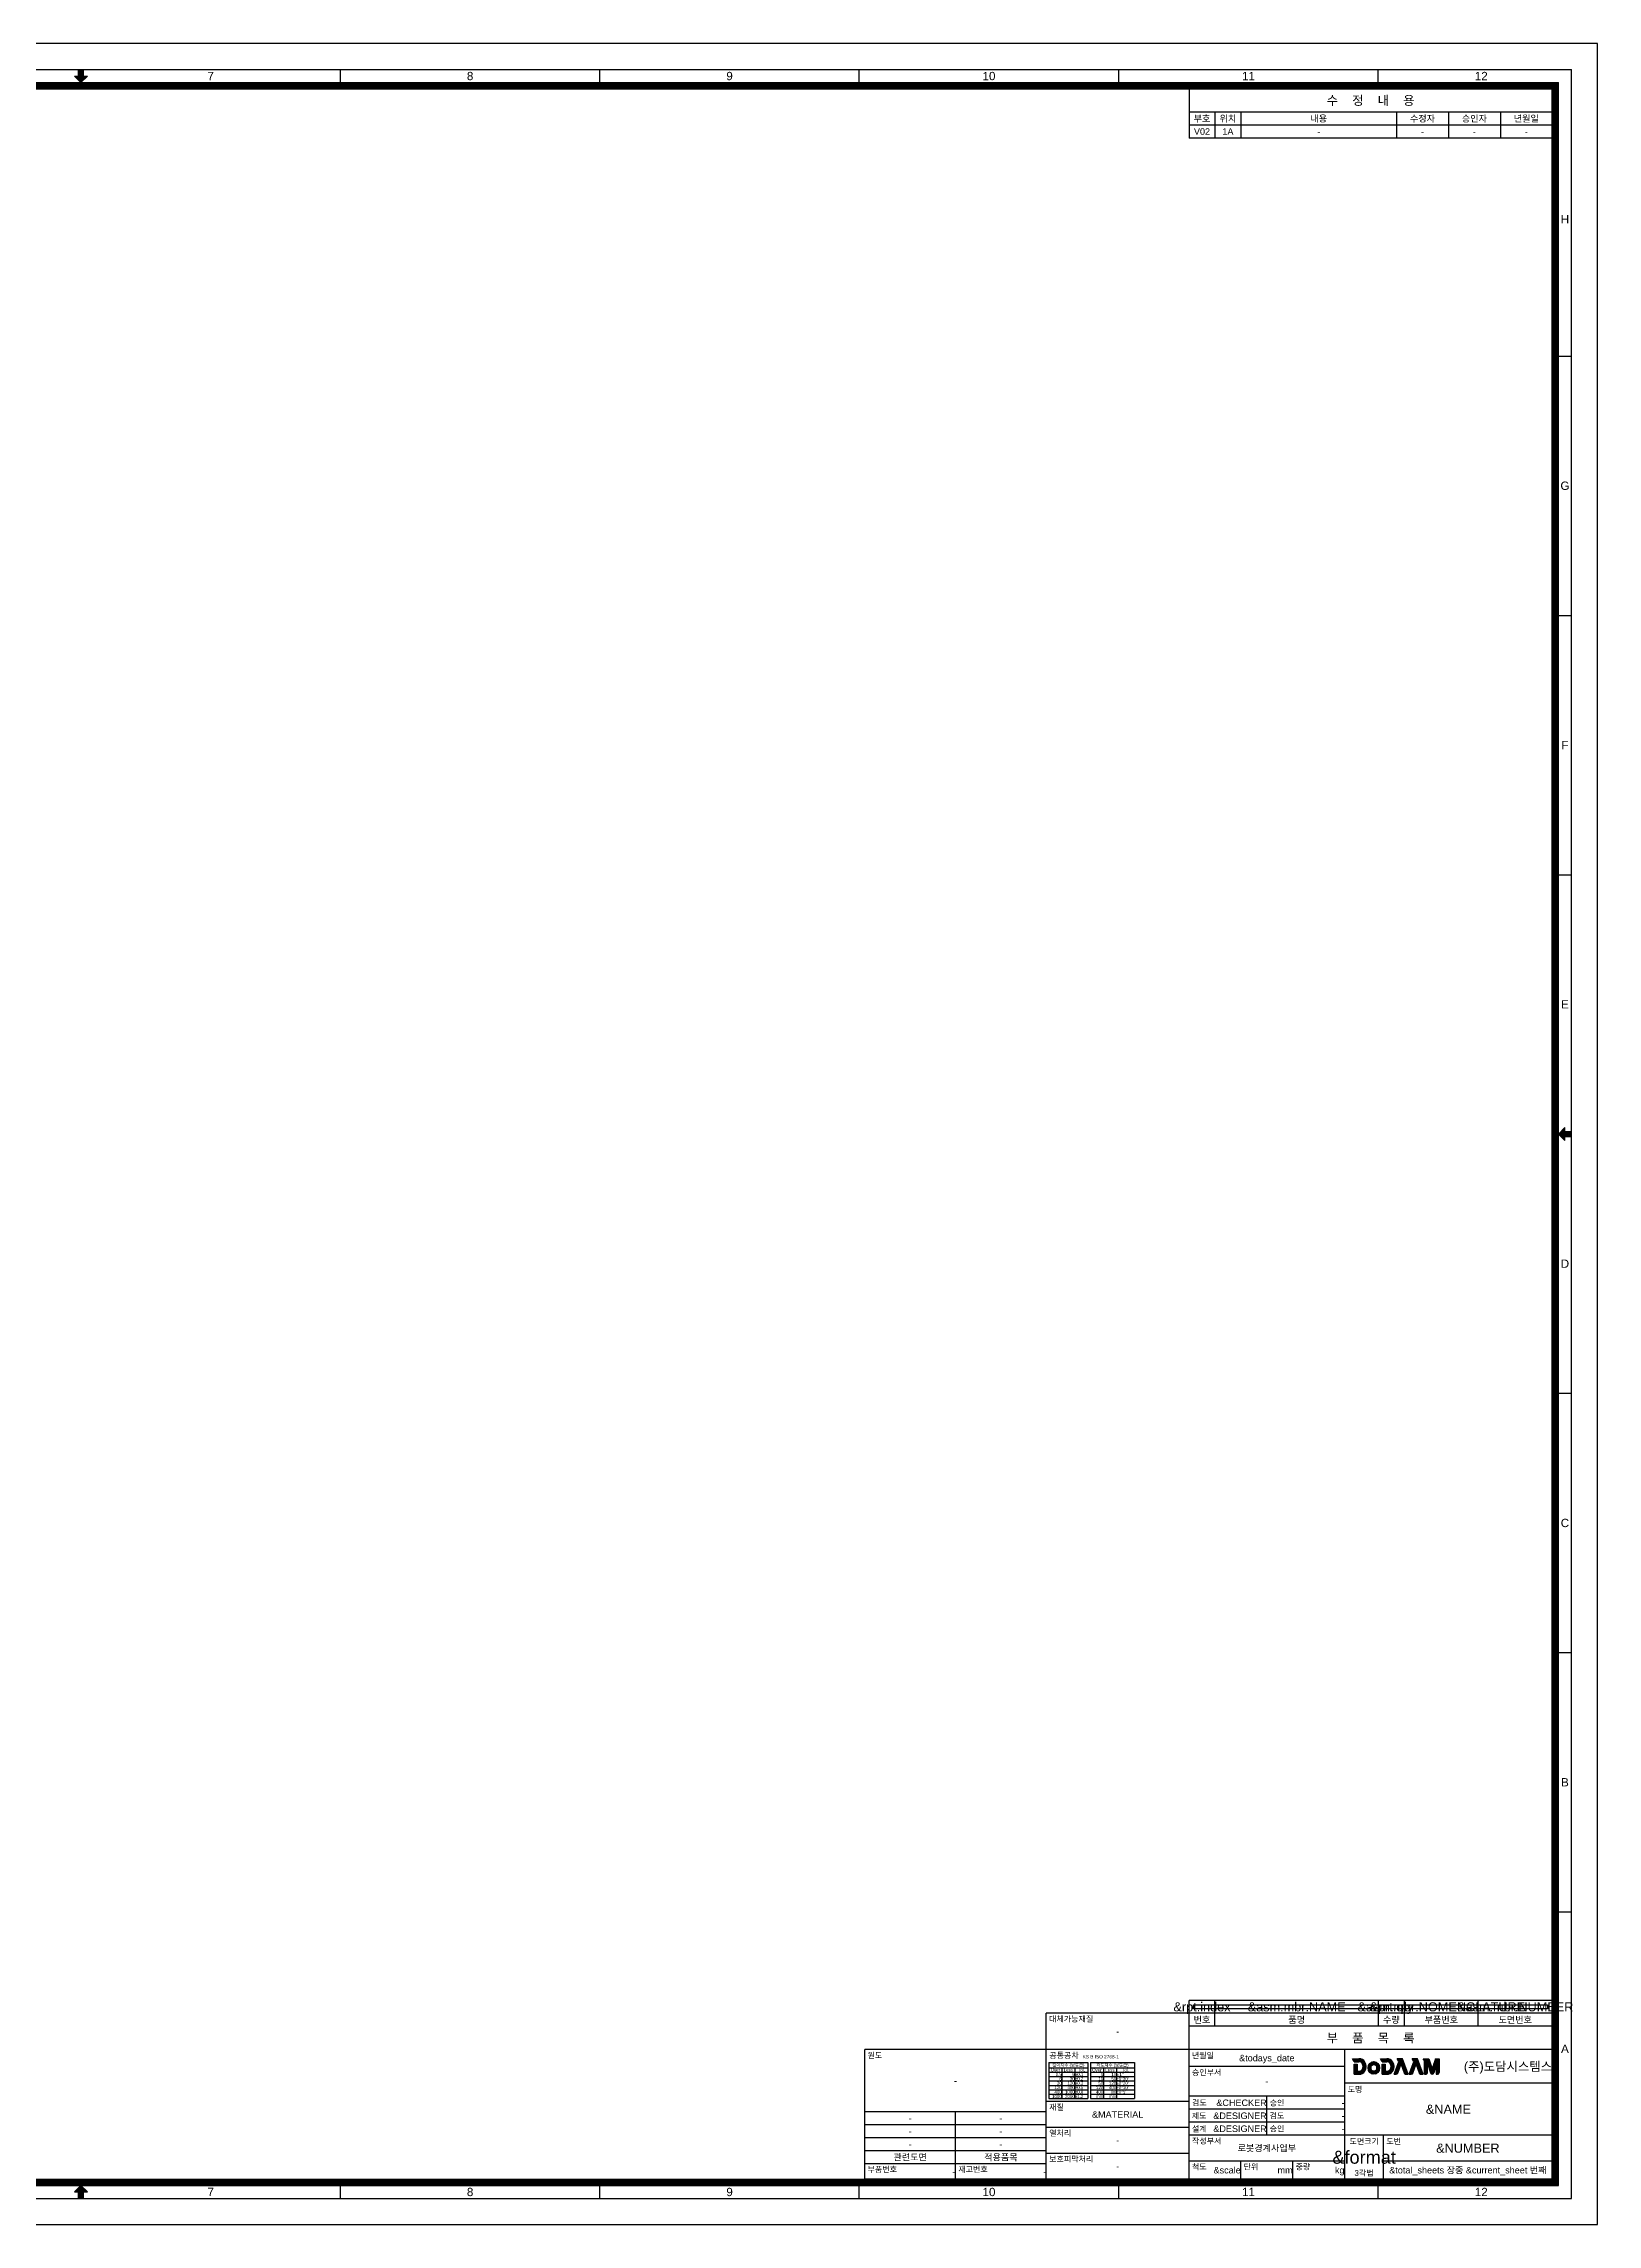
# Model space of a CAD drawing. Header units: millimetres. Extents: x 0 to 1189, y 0 to 841.
# Drawn here: x 590 to 1189, y 0 to 841 of the extents above; entities that cross this region are included whole.
import ezdxf

# ---------------------------------------------------------------- set-up
doc = ezdxf.new("R2010")
doc.units = ezdxf.units.MM
doc.header["$LTSCALE"] = 65.395
doc.layers.get('0').update_dxf_attribs({"linetype": 'CONTINUOUS'})
doc.layers.add('FRAME', color=7, linetype='CONTINUOUS')
doc.styles.add('TEXTSTYLE_1', font='gdt', dxfattribs={"width": 0.8})
doc.styles.add('TEXTSTYLE_2', font='arialuni.ttf')

msp = doc.modelspace()

# ---------------------------------------------------------------- linework, layer by layer
at = {"color": 7}
for p, q in [((1171.6, 823.6), (1031.6, 823.6)), ((1031.6, 823.6), (1031.6, 804.6)), ((1171.6, 823.6), (1171.6, 804.6)), ((1171.6, 814.6), (1031.6, 814.6)), ((1171.6, 809.6), (1031.6, 809.6)), ((1041.6, 814.6), (1041.6, 804.6)), ((1051.6, 814.6), (1051.6, 804.6)), ((1111.6, 814.6), (1111.6, 804.6)), ((1131.6, 814.6), (1131.6, 804.6)), ((1151.6, 814.6), (1151.6, 804.6)), ((1171.6, 804.6), (1031.6, 804.6)), ((1171.6, 86.4), (1031.6, 86.4)), ((1031.6, 67.4), (1031.6, 86.4)), ((1033.38, 83.18), (1033.38, 84.62)), ((1033.38, 84.62), (1169.82, 84.62)), ((1041.6, 76.4), (1041.6, 86.4)), ((1104.6, 76.4), (1104.6, 86.4)), ((1114.6, 76.4), (1114.6, 86.4)), ((1143.1, 76.4), (1143.1, 86.4)), ((1169.82, 84.62), (1169.82, 83.18)), ((1171.6, 67.4), (1171.6, 86.4)), ((1031.6, 81.4), (976.6, 81.4)), ((976.6, 17.4), (976.6, 81.4)), ((1031.6, 17.4), (1031.6, 81.4)), ((1171.6, 81.4), (1031.6, 81.4)), ((1171.6, 76.4), (1031.6, 76.4)), ((1169.82, 83.18), (1033.38, 83.18)), ((976.6, 67.4), (906.6, 67.4)), ((906.6, 17.4), (906.6, 67.4)), ((1031.6, 67.4), (976.6, 67.4)), ((976.6, 17.4), (976.6, 67.4)), ((1091.6, 67.4), (1031.6, 67.4)), ((1031.6, 17.4), (1031.6, 67.4)), ((1171.6, 67.4), (1031.6, 67.4)), ((1171.6, 67.4), (1091.6, 67.4)), ((1091.6, 17.4), (1091.6, 67.4)), ((1091.6, 17.4), (1091.6, 67.4)), ((1171.6, 17.4), (1171.6, 67.4)), ((977.6, 62.4), (992.6, 62.4)), ((977.6, 62.4), (977.6, 48.5)), ((977.6, 60.4), (992.6, 60.4)), ((982.6, 60.4), (982.6, 48.5)), ((987.6, 60.4), (987.6, 48.5)), ((992.6, 62.4), (992.6, 48.5)), ((993.6, 62.4), (1010.6, 62.4)), ((993.6, 62.4), (993.6, 48.5)), ((993.6, 60.4), (1010.6, 60.4)), ((998.6, 60.4), (998.6, 48.5)), ((1003.6, 60.4), (1003.6, 48.5)), ((1010.6, 62.4), (1010.6, 48.5)), ((1091.6, 60.9), (1031.6, 60.9)), ((977.6, 58.7), (992.6, 58.7)), ((977.6, 57), (992.6, 57)), ((977.6, 55.3), (992.6, 55.3)), ((977.6, 53.6), (992.6, 53.6)), ((977.6, 51.9), (992.6, 51.9)), ((993.6, 58.7), (1010.6, 58.7)), ((993.6, 57), (1010.6, 57)), ((993.6, 55.3), (1010.6, 55.3)), ((993.6, 53.6), (1010.6, 53.6)), ((993.6, 51.9), (1010.6, 51.9)), ((1171.6, 54.4), (1091.6, 54.4)), ((976.6, 43.4), (906.6, 43.4)), ((941.6, 17.4), (941.6, 43.4)), ((1031.6, 47.4), (976.6, 47.4)), ((977.6, 50.2), (992.6, 50.2)), ((977.6, 48.5), (992.6, 48.5)), ((993.6, 50.2), (1010.6, 50.2)), ((993.6, 48.5), (1010.6, 48.5)), ((1091.6, 49.4), (1031.6, 49.4)), ((1091.6, 44.4), (1031.6, 44.4)), ((1061.6, 34.4), (1061.6, 49.4)), ((976.6, 38.4), (906.6, 38.4)), ((1031.6, 37.4), (976.6, 37.4)), ((1091.6, 39.4), (1031.6, 39.4)), ((1091.6, 34.4), (1031.6, 34.4)), ((1171.6, 34.4), (1091.6, 34.4)), ((1106.6, 17.4), (1106.6, 34.4)), ((976.6, 33.4), (906.6, 33.4)), ((976.6, 28.4), (906.6, 28.4)), ((1031.6, 27.4), (976.6, 27.4)), ((976.6, 23.4), (906.6, 23.4)), ((976.6, 17.4), (906.6, 17.4)), ((1031.6, 17.4), (976.6, 17.4)), ((1091.6, 24.4), (1031.6, 24.4)), ((1091.6, 17.4), (1031.6, 17.4)), ((1051.6, 17.4), (1051.6, 24.4)), ((1071.6, 17.4), (1071.6, 24.4)), ((1171.6, 17.4), (1091.6, 17.4)), ((1171.6, 24.4), (1106.6, 24.4))]:
    msp.add_line(p, q, dxfattribs=at)
at = {"layer": 'FRAME', "color": 7}
for p, q in [((1189, 841), (0, 841)), ((1189, 0), (1189, 841)), ((10, 831), (1179, 831)), ((35, 826), (1174, 826)), ((35.3, 825.7), (1173.7, 825.7)), ((35.6, 825.4), (1173.4, 825.4)), ((35.9, 825.1), (1173.1, 825.1)), ((36.2, 824.8), (1172.8, 824.8)), ((36.5, 824.5), (1172.5, 824.5)), ((36.8, 824.2), (1172.2, 824.2)), ((602, 828.5), (604.5, 826)), ((602, 828.5), (603.5, 828.5)), ((602.1, 828.4), (602.1, 828.5)), ((602.3, 828.2), (602.3, 828.5)), ((602.5, 828), (602.5, 828.5)), ((602.7, 827.8), (602.7, 828.5)), ((602.9, 827.6), (602.9, 828.5)), ((603.1, 827.4), (603.1, 828.5)), ((603.3, 827.2), (603.3, 828.5)), ((603.5, 827), (603.5, 831)), ((603.7, 826.8), (603.7, 831)), ((603.9, 826.6), (603.9, 831)), ((604.1, 826.4), (604.1, 831)), ((604.3, 826.2), (604.3, 831)), ((604.5, 826), (604.5, 831)), ((604.5, 826), (607, 828.5)), ((604.7, 826.2), (604.7, 831)), ((604.9, 826.4), (604.9, 831)), ((605.1, 826.6), (605.1, 831)), ((605.3, 826.8), (605.3, 831)), ((605.5, 827), (605.5, 831)), ((605.5, 828.5), (607, 828.5)), ((605.7, 827.2), (605.7, 828.5)), ((605.9, 827.4), (605.9, 828.5)), ((606.1, 827.6), (606.1, 828.5)), ((606.3, 827.8), (606.3, 828.5)), ((606.5, 828), (606.5, 828.5)), ((606.7, 828.2), (606.7, 828.5)), ((606.9, 828.4), (606.9, 828.5)), ((704.5, 826), (704.5, 831)), ((804.5, 826), (804.5, 831)), ((904.5, 826), (904.5, 831)), ((1004.5, 826), (1004.5, 831)), ((1104.5, 826), (1104.5, 831)), ((1172.2, 16.8), (1172.2, 824.2)), ((1172.5, 16.5), (1172.5, 824.5)), ((1172.8, 16.2), (1172.8, 824.8)), ((1173.1, 15.9), (1173.1, 825.1)), ((1173.4, 15.6), (1173.4, 825.4)), ((1173.7, 15.3), (1173.7, 825.7)), ((1174, 15), (1174, 826)), ((1179, 10), (1179, 831)), ((37.1, 823.9), (1171.9, 823.9)), ((37.4, 823.6), (1171.6, 823.6)), ((1171.6, 17.4), (1171.6, 823.6)), ((1171.9, 17.1), (1171.9, 823.9)), ((1174, 720.5), (1179, 720.5)), ((1174, 620.5), (1179, 620.5)), ((1174, 520.5), (1179, 520.5)), ((1174, 420.5), (1176.5, 423)), ((1174, 420.5), (1179, 420.5)), ((1174, 420.5), (1176.5, 418)), ((1174.2, 420.7), (1179, 420.7)), ((1174.4, 420.9), (1179, 420.9)), ((1174.6, 421.1), (1179, 421.1)), ((1174.8, 421.3), (1179, 421.3)), ((1175, 421.5), (1179, 421.5)), ((1175.2, 421.7), (1176.5, 421.7)), ((1175.4, 421.9), (1176.5, 421.9)), ((1175.6, 422.1), (1176.5, 422.1)), ((1175.8, 422.3), (1176.5, 422.3)), ((1176, 422.5), (1176.5, 422.5)), ((1176.2, 422.7), (1176.5, 422.7)), ((1176.4, 422.9), (1176.5, 422.9)), ((1176.5, 421.5), (1176.5, 423)), ((1174.2, 420.3), (1179, 420.3)), ((1174.4, 420.1), (1179, 420.1)), ((1174.6, 419.9), (1179, 419.9)), ((1174.8, 419.7), (1179, 419.7)), ((1175, 419.5), (1179, 419.5)), ((1175.2, 419.3), (1176.5, 419.3)), ((1175.4, 419.1), (1176.5, 419.1)), ((1175.6, 418.9), (1176.5, 418.9)), ((1175.8, 418.7), (1176.5, 418.7)), ((1176, 418.5), (1176.5, 418.5)), ((1176.2, 418.3), (1176.5, 418.3)), ((1176.4, 418.1), (1176.5, 418.1)), ((1176.5, 418), (1176.5, 419.5)), ((1174, 320.5), (1179, 320.5)), ((1174, 220.5), (1179, 220.5)), ((1174, 120.5), (1179, 120.5)), ((1094.59, 63.89), (1097.11, 63.89)), ((1095.27, 62.74), (1094.59, 63.89)), ((1094.66, 63.77), (1094.78, 63.89)), ((1094.83, 63.49), (1095.23, 63.89)), ((1095, 63.21), (1095.67, 63.89)), ((1095.16, 62.93), (1096.12, 63.89)), ((1095.27, 62.74), (1097.11, 62.74)), ((1095.27, 61.8), (1096.42, 61.8)), ((1095.27, 57.89), (1095.27, 61.8)), ((1095.27, 61.69), (1095.38, 61.8)), ((1095.27, 61.24), (1095.83, 61.8)), ((1095.27, 60.79), (1096.28, 61.8)), ((1095.27, 60.34), (1096.42, 61.49)), ((1095.27, 59.89), (1096.42, 61.04)), ((1095.27, 59.45), (1096.42, 60.59)), ((1095.27, 59), (1096.42, 60.15)), ((1095.27, 58.55), (1096.42, 59.7)), ((1095.27, 58.1), (1096.42, 59.25)), ((1095.42, 62.74), (1096.57, 63.89)), ((1095.51, 57.89), (1096.66, 59.04)), ((1095.87, 62.74), (1097.02, 63.89)), ((1095.96, 57.89), (1097.11, 59.04)), ((1096.32, 62.74), (1097.45, 63.87)), ((1096.41, 57.89), (1097.67, 59.15)), ((1096.42, 61.8), (1096.42, 59.04)), ((1096.42, 59.04), (1097.1, 59.04)), ((1096.77, 62.74), (1097.82, 63.79)), ((1096.86, 57.89), (1099.87, 60.9)), ((1097.21, 62.73), (1098.15, 63.67)), ((1097.32, 57.9), (1099.84, 60.42)), ((1097.59, 62.66), (1098.45, 63.52)), ((1097.87, 58), (1099.7, 59.83)), ((1097.9, 62.52), (1098.72, 63.34)), ((1098.15, 62.32), (1098.97, 63.14)), ((1098.36, 62.08), (1099.18, 62.9)), ((1098.52, 61.8), (1099.37, 62.64)), ((1098.53, 60.01), (1099.84, 61.32)), ((1098.64, 61.47), (1099.53, 62.35)), ((1098.71, 61.09), (1099.67, 62.04)), ((1098.71, 60.64), (1099.77, 61.7)), ((1100.59, 60.28), (1103.11, 62.79)), ((1100.62, 60.75), (1102.67, 62.8)), ((1100.64, 59.87), (1103.47, 62.71)), ((1100.73, 59.51), (1101.75, 60.54)), ((1100.8, 61.38), (1102.08, 62.66)), ((1100.86, 59.19), (1101.76, 60.1)), ((1101.02, 58.91), (1101.86, 59.75)), ((1101.21, 58.65), (1102.03, 59.47)), ((1101.44, 58.43), (1102.25, 59.24)), ((1101.69, 58.23), (1102.55, 59.09)), ((1101.98, 58.07), (1102.95, 59.05)), ((1102.31, 57.96), (1105.06, 60.7)), ((1102.7, 57.89), (1105.08, 60.27)), ((1102.87, 61.66), (1103.79, 62.57)), ((1103.17, 57.92), (1105.02, 59.76)), ((1103.23, 61.57), (1104.07, 62.4)), ((1103.5, 61.39), (1104.31, 62.2)), ((1103.71, 61.14), (1104.53, 61.97)), ((1103.85, 60.84), (1104.71, 61.7)), ((1103.87, 58.16), (1104.73, 59.03)), ((1103.89, 59.98), (1104.98, 61.07)), ((1103.93, 60.47), (1104.87, 61.4)), ((1105.35, 63.89), (1107.86, 63.89)), ((1106.03, 62.74), (1105.35, 63.89)), ((1105.43, 63.76), (1105.55, 63.89)), ((1105.59, 63.48), (1106, 63.89)), ((1105.76, 63.2), (1106.45, 63.89)), ((1105.93, 62.91), (1106.9, 63.89)), ((1106.03, 62.74), (1107.86, 62.74)), ((1106.03, 61.8), (1107.18, 61.8)), ((1106.03, 57.89), (1106.03, 61.8)), ((1106.03, 61.67), (1106.16, 61.8)), ((1106.03, 61.22), (1106.61, 61.8)), ((1106.03, 60.77), (1107.06, 61.8)), ((1106.03, 60.32), (1107.18, 61.47)), ((1106.03, 59.87), (1107.18, 61.02)), ((1106.03, 59.43), (1107.18, 60.58)), ((1106.03, 58.98), (1107.18, 60.13)), ((1106.03, 58.53), (1107.18, 59.68)), ((1106.03, 58.08), (1107.18, 59.23)), ((1106.2, 62.74), (1107.35, 63.89)), ((1106.29, 57.89), (1107.44, 59.04)), ((1106.65, 62.74), (1107.8, 63.89)), ((1106.74, 57.89), (1107.89, 59.04)), ((1107.1, 62.74), (1108.22, 63.86)), ((1107.18, 61.8), (1107.18, 59.04)), ((1107.18, 59.04), (1107.86, 59.04)), ((1107.19, 57.89), (1108.46, 59.16)), ((1107.55, 62.74), (1108.59, 63.79)), ((1107.63, 57.89), (1110.63, 60.88)), ((1107.99, 62.73), (1108.93, 63.67)), ((1108.09, 57.9), (1110.59, 60.4)), ((1108.36, 62.66), (1109.22, 63.52)), ((1108.65, 58.01), (1110.44, 59.8)), ((1108.67, 62.51), (1109.49, 63.34)), ((1108.92, 62.31), (1109.73, 63.13)), ((1109.12, 62.07), (1109.95, 62.89)), ((1109.27, 59.98), (1110.6, 61.31)), ((1109.29, 61.78), (1110.13, 62.63)), ((1109.4, 61.45), (1110.29, 62.34)), ((1109.46, 60.61), (1110.53, 61.68)), ((1109.47, 61.07), (1110.43, 62.03)), ((1110.7, 57.89), (1112.46, 62.74)), ((1110.78, 57.89), (1112.58, 59.69)), ((1110.92, 58.48), (1112.83, 60.39)), ((1111.17, 59.18), (1113.09, 61.1)), ((1111.23, 57.89), (1112.32, 58.99)), ((1111.43, 59.88), (1113.34, 61.8)), ((1111.68, 60.59), (1114.17, 63.08)), ((1113.87, 63.89), (1111.78, 63.89)), ((1112.46, 62.74), (1111.78, 63.89)), ((1111.8, 63.85), (1111.84, 63.89)), ((1111.94, 61.29), (1114.05, 63.4)), ((1111.97, 63.57), (1112.29, 63.89)), ((1112.09, 58.33), (1113.38, 61.89)), ((1112.14, 63.29), (1112.74, 63.89)), ((1112.19, 62), (1113.93, 63.73)), ((1112.3, 63.01), (1113.19, 63.89)), ((1112.45, 62.7), (1113.63, 63.89)), ((1114.82, 57.89), (1113.38, 61.89)), ((1113.39, 61.85), (1114.29, 62.75)), ((1113.51, 61.52), (1114.41, 62.42)), ((1113.63, 61.19), (1114.53, 62.09)), ((1113.75, 60.86), (1114.65, 61.76)), ((1116.05, 57.89), (1113.87, 63.89)), ((1113.87, 60.53), (1114.77, 61.43)), ((1113.99, 60.2), (1114.89, 61.1)), ((1114.11, 59.87), (1115, 60.77)), ((1114.23, 59.54), (1115.12, 60.44)), ((1114.35, 59.21), (1115.24, 60.11)), ((1114.47, 58.88), (1115.36, 59.78)), ((1114.58, 58.55), (1115.48, 59.45)), ((1114.7, 58.22), (1115.6, 59.12)), ((1116.51, 57.89), (1118.26, 62.74)), ((1116.62, 57.89), (1118.36, 59.64)), ((1116.7, 58.42), (1118.62, 60.34)), ((1116.96, 59.13), (1118.87, 61.04)), ((1117.06, 57.89), (1118.11, 58.93)), ((1117.21, 59.83), (1119.13, 61.75)), ((1117.47, 60.54), (1119.98, 63.05)), ((1119.68, 63.89), (1117.59, 63.89)), ((1118.26, 62.74), (1117.59, 63.89)), ((1117.62, 63.83), (1117.68, 63.89)), ((1117.72, 61.24), (1119.86, 63.38)), ((1117.79, 63.55), (1118.13, 63.89)), ((1117.89, 58.33), (1119.18, 61.89)), ((1117.95, 63.27), (1118.57, 63.89)), ((1117.98, 61.94), (1119.74, 63.71)), ((1118.12, 62.98), (1119.02, 63.89)), ((1118.23, 62.65), (1119.47, 63.89)), ((1120.63, 57.89), (1119.18, 61.89)), ((1119.2, 61.82), (1120.1, 62.72)), ((1119.32, 61.49), (1120.22, 62.39)), ((1119.44, 61.16), (1120.34, 62.06)), ((1119.56, 60.83), (1120.46, 61.73)), ((1121.85, 57.89), (1119.68, 63.89)), ((1119.68, 60.5), (1120.58, 61.4)), ((1119.8, 60.18), (1120.7, 61.07)), ((1119.92, 59.85), (1120.82, 60.74)), ((1120.04, 59.52), (1120.94, 60.41)), ((1120.16, 59.19), (1121.06, 60.08)), ((1120.28, 58.86), (1121.18, 59.75)), ((1120.4, 58.53), (1121.29, 59.42)), ((1120.52, 58.2), (1121.41, 59.09)), ((1121.91, 63.89), (1124.04, 63.89)), ((1122.34, 63.17), (1121.91, 63.89)), ((1122.01, 63.73), (1122.17, 63.89)), ((1122.17, 63.45), (1122.62, 63.89)), ((1122.34, 63.16), (1123.06, 63.89)), ((1122.34, 62.71), (1123.51, 63.89)), ((1122.34, 62.26), (1123.96, 63.89)), ((1122.34, 61.82), (1124.13, 63.61)), ((1122.34, 61.37), (1124.24, 63.27)), ((1122.34, 57.89), (1122.34, 63.17)), ((1122.34, 60.92), (1124.35, 62.93)), ((1122.34, 60.47), (1123.49, 61.62)), ((1122.34, 60.02), (1123.49, 61.17)), ((1122.34, 59.57), (1123.49, 60.72)), ((1122.34, 59.12), (1123.49, 60.27)), ((1122.34, 58.67), (1123.49, 59.82)), ((1122.34, 58.22), (1123.49, 59.37)), ((1122.45, 57.89), (1123.49, 58.92)), ((1123.49, 62.05), (1124.67, 58.45)), ((1123.49, 58.56), (1123.49, 62.05)), ((1123.59, 61.72), (1124.46, 62.59)), ((1123.71, 61.39), (1124.57, 62.25)), ((1123.82, 61.05), (1124.69, 61.92)), ((1123.93, 60.71), (1124.8, 61.58)), ((1124.04, 63.89), (1125.3, 60.03)), ((1124.04, 60.37), (1124.91, 61.24)), ((1124.15, 60.03), (1125.02, 60.9)), ((1124.26, 59.7), (1125.13, 60.56)), ((1124.37, 59.36), (1125.24, 60.23)), ((1124.48, 59.02), (1128.04, 62.58)), ((1124.59, 58.68), (1126.71, 60.8)), ((1124.71, 58.35), (1126.49, 60.13)), ((1124.92, 58.11), (1126.27, 59.46)), ((1126.57, 63.89), (1125.3, 60.03)), ((1125.43, 60.42), (1128.04, 63.03)), ((1125.65, 61.08), (1128.04, 63.48)), ((1125.87, 61.75), (1128, 63.89)), ((1126.89, 61.36), (1125.94, 58.45)), ((1126.09, 62.42), (1127.55, 63.89)), ((1126.31, 63.09), (1127.11, 63.89)), ((1126.53, 63.76), (1126.66, 63.89)), ((1126.57, 63.89), (1128.04, 63.89)), ((1126.89, 60.98), (1128.04, 62.13)), ((1126.89, 60.53), (1128.04, 61.68)), ((1126.89, 61.36), (1126.89, 57.89)), ((1126.89, 60.08), (1128.04, 61.23)), ((1126.89, 59.64), (1128.04, 60.79)), ((1126.89, 59.19), (1128.04, 60.34)), ((1126.89, 58.74), (1128.04, 59.89)), ((1126.89, 58.29), (1128.04, 59.44)), ((1126.94, 57.89), (1128.04, 58.99)), ((1128.04, 63.89), (1128.04, 58.56)), ((1095.27, 57.89), (1097.1, 57.89)), ((1098.89, 58.57), (1099.09, 58.77)), ((1106.03, 57.89), (1107.86, 57.89)), ((1110.7, 57.89), (1111.46, 57.89)), ((1111.74, 57.95), (1112.07, 58.28)), ((1114.82, 57.89), (1115.72, 58.79)), ((1114.82, 57.89), (1116.05, 57.89)), ((1115.27, 57.89), (1115.84, 58.46)), ((1115.72, 57.89), (1115.96, 58.13)), ((1116.51, 57.89), (1117.26, 57.89)), ((1117.61, 57.99), (1117.83, 58.21)), ((1120.63, 57.89), (1121.85, 57.89)), ((1120.66, 57.89), (1121.53, 58.77)), ((1121.11, 57.89), (1121.65, 58.44)), ((1121.55, 57.89), (1121.77, 58.11)), ((1122.34, 57.89), (1122.82, 57.89)), ((1122.91, 57.89), (1123.48, 58.47)), ((1125.26, 58), (1126.05, 58.79)), ((1126.89, 57.89), (1127.38, 57.89)), ((1127.39, 57.89), (1128.04, 58.54)), ((37.1, 17.1), (1171.9, 17.1)), ((37.4, 17.4), (1171.6, 17.4)), ((10, 10), (1179, 10)), ((35, 15), (1174, 15)), ((35.3, 15.3), (1173.7, 15.3)), ((35.6, 15.6), (1173.4, 15.6)), ((35.9, 15.9), (1173.1, 15.9)), ((36.2, 16.2), (1172.8, 16.2)), ((36.5, 16.5), (1172.5, 16.5)), ((36.8, 16.8), (1172.2, 16.8)), ((602, 12.5), (604.5, 15)), ((602, 12.5), (603.5, 12.5)), ((602.1, 12.5), (602.1, 12.6)), ((602.3, 12.5), (602.3, 12.8)), ((602.5, 12.5), (602.5, 13)), ((602.7, 12.5), (602.7, 13.2)), ((602.9, 12.5), (602.9, 13.4)), ((603.1, 12.5), (603.1, 13.6)), ((603.3, 12.5), (603.3, 13.8)), ((603.5, 10), (603.5, 14)), ((603.7, 10), (603.7, 14.2)), ((603.9, 10), (603.9, 14.4)), ((604.1, 10), (604.1, 14.6)), ((604.3, 10), (604.3, 14.8)), ((604.5, 15), (607, 12.5)), ((604.5, 10), (604.5, 15)), ((604.7, 10), (604.7, 14.8)), ((604.9, 10), (604.9, 14.6)), ((605.1, 10), (605.1, 14.4)), ((605.3, 10), (605.3, 14.2)), ((605.5, 10), (605.5, 14)), ((605.5, 12.5), (607, 12.5)), ((605.7, 12.5), (605.7, 13.8)), ((605.9, 12.5), (605.9, 13.6)), ((606.1, 12.5), (606.1, 13.4)), ((606.3, 12.5), (606.3, 13.2)), ((606.5, 12.5), (606.5, 13)), ((606.7, 12.5), (606.7, 12.8)), ((606.9, 12.5), (606.9, 12.6)), ((704.5, 10), (704.5, 15)), ((804.5, 10), (804.5, 15)), ((904.5, 10), (904.5, 15)), ((1004.5, 10), (1004.5, 15)), ((1104.5, 10), (1104.5, 15)), ((0, 0), (1189, 0))]:
    msp.add_line(p, q, dxfattribs=at)
for centre, radius, start, end in [((1097.1, 60.56), 1.52, 270, 327.60422), ((1097.1, 60.56), 2.67, 270, 327.60422), ((1097.11, 61.21), 2.67, 31.66845, 90), ((1097.11, 61.21), 1.52, 31.66845, 90), ((1096.58, 60.89), 2.14, 327.60422, 31.66845), ((1096.58, 60.89), 3.29, 327.60422, 31.66845), ((1107.86, 61.21), 2.67, 31.66845, 90), ((1107.86, 61.21), 1.52, 31.66845, 90), ((1107.86, 60.56), 1.52, 270, 327.60422), ((1107.86, 60.56), 2.67, 270, 327.60422), ((1107.34, 60.89), 2.14, 327.60422, 31.66845), ((1107.34, 60.89), 3.29, 327.60422, 31.66845), ((1111.46, 58.56), 0.668, 270, 340.09542), ((1117.26, 58.56), 0.668, 270, 340.09542), ((1122.82, 58.56), 0.668, 270, 360), ((1125.3, 58.66), 0.668, 198.18425, 341.81575), ((1127.38, 58.56), 0.668, 270, 360)]:
    msp.add_arc(centre, radius, start, end, dxfattribs=at)
msp.add_ellipse((1102.84, 60.35), major_axis=(0, -2.46), ratio=0.913043, dxfattribs=at)
msp.add_open_spline([(1102.84, 59.04), (1102.97, 59.04), (1103.1, 59.07), (1103.35, 59.18), (1103.47, 59.27), (1103.69, 59.5), (1103.78, 59.65), (1103.9, 59.98), (1103.93, 60.17), (1103.93, 60.54), (1103.9, 60.72), (1103.77, 61.05), (1103.68, 61.2), (1103.46, 61.43), (1103.34, 61.52), (1103.09, 61.63), (1102.96, 61.66), (1102.7, 61.66), (1102.57, 61.63), (1102.32, 61.51), (1102.2, 61.42), (1101.98, 61.18), (1101.89, 61.04), (1101.77, 60.7), (1101.74, 60.52), (1101.74, 60.15), (1101.78, 59.96), (1101.91, 59.63), (1102, 59.49), (1102.22, 59.26), (1102.34, 59.17), (1102.59, 59.06), (1102.71, 59.04), (1102.84, 59.04)], degree=3, knots=[0, 0, 0, 0, 0.393716, 0.393716, 0.787432, 0.787432, 1.181149, 1.181149, 1.574865, 1.574865, 1.968581, 1.968581, 2.362297, 2.362297, 2.756014, 2.756014, 3.14973, 3.14973, 3.543446, 3.543446, 3.937162, 3.937162, 4.330878, 4.330878, 4.724595, 4.724595, 5.118311, 5.118311, 5.512027, 5.512027, 5.905743, 5.905743, 6.283185, 6.283185, 6.283185, 6.283185], dxfattribs=at)

# ---------------------------------------------------------------- texts
at = {"color": 7, "line_spacing_factor": 0.9}
for s, insert, char_height, width, attachment_point, style in [('수    정    내    용', (1101.6, 820.85), 3.5, 35.8881, 2, 'TEXTSTYLE_2'), ('V02', (1036.6, 808.35), 2.5, 6.2313, 2, 'TEXTSTYLE_2'), ('부호', (1036.6, 813.35), 2.5, 6.9963, 2, 'TEXTSTYLE_2'), ('위치', (1046.6, 813.35), 2.5, 6.9963, 2, 'TEXTSTYLE_2'), ('1A', (1046.6, 808.35), 2.5, 4.291, 2, 'TEXTSTYLE_2'), ('내용', (1081.6, 813.35), 2.5, 6.9963, 2, 'TEXTSTYLE_2'), ('수정자', (1121.6, 813.35), 2.5, 10.4944, 2, 'TEXTSTYLE_2'), ('승인자', (1141.6, 813.35), 2.5, 10.4944, 2, 'TEXTSTYLE_2'), ('년월일', (1161.6, 813.35), 2.5, 10.4944, 2, 'TEXTSTYLE_2'), ('-', (1081.6, 808.35), 2.5, 1.166, 2, 'TEXTSTYLE_2'), ('-', (1121.6, 808.35), 2.5, 1.166, 2, 'TEXTSTYLE_2'), ('-', (1141.6, 808.35), 2.5, 1.166, 2, 'TEXTSTYLE_2'), ('-', (1161.6, 808.35), 2.5, 1.166, 2, 'TEXTSTYLE_2'), ('&rpt.index', (1036.6, 85.65), 3.5, 22.0709, 2, 'TEXTSTYLE_2'), ('&asm.mbr.NAME', (1073.1, 85.65), 3.5, 37.8209, 2, 'TEXTSTYLE_2'), ('&asm.mbr.NOMENCLATURE', (1128.85, 85.65), 3.5, 64.7761, 2, 'TEXTSTYLE_2'), ('&prt.qty', (1109.6, 85.65), 3.5, 16.8862, 2, 'TEXTSTYLE_2'), ('&asm.mbr.NUMBER', (1157.35, 85.65), 3.5, 44.8993, 2, 'TEXTSTYLE_2'), ('대체가능재질', (977.68, 80.33), 2.2, 18.4701, 1, 'TEXTSTYLE_2'), ('번호', (1036.6, 80.15), 2.5, 6.9963, 2, 'TEXTSTYLE_2'), ('품명', (1073.1, 80.15), 2.5, 6.9963, 2, 'TEXTSTYLE_2'), ('수량', (1109.6, 80.15), 2.5, 6.9963, 2, 'TEXTSTYLE_2'), ('부품번호', (1128.85, 80.15), 2.5, 13.9925, 2, 'TEXTSTYLE_2'), ('도면번호', (1157.35, 80.15), 2.5, 13.9925, 2, 'TEXTSTYLE_2'), ('-', (1004.1, 75.65), 2.5, 1.166, 2, 'TEXTSTYLE_2'), ('부    품    목    록', (1101.6, 73.65), 3.5, 35.8881, 2, 'TEXTSTYLE_2'), ('원도', (907.67, 66.31), 2.2, 6.1567, 1, 'TEXTSTYLE_2'), ('공통공차', (977.76, 66.28), 2.2, 12.3134, 1, 'TEXTSTYLE_2'), ('Over', (980.1, 60.15), 1.2, 3.6672, 2, 'TEXTSTYLE_2'), ('길이치수 (보통급)', (985.1, 62), 1.2, 13.3388, 2, 'TEXTSTYLE_2'), ('Less', (985.1, 60.15), 1.2, 3.5552, 2, 'TEXTSTYLE_2'), ('Tol.', (990.1, 60.15), 1.2, 2.7985, 2, 'TEXTSTYLE_2'), ('KS B ISO 2768-1', (990.6, 65.31), 1.3, 13.9604, 1, 'TEXTSTYLE_2'), ('Over', (996.1, 60.15), 1.2, 3.6672, 2, 'TEXTSTYLE_2'), ('각도치수 (보통급)', (1002.1, 62), 1.2, 13.3388, 2, 'TEXTSTYLE_2'), ('Less', (1001.1, 60.15), 1.2, 3.5552, 2, 'TEXTSTYLE_2'), ('Tol.', (1007.1, 60.15), 1.2, 2.7985, 2, 'TEXTSTYLE_2'), ('승인부서', (1032.72, 59.74), 2.2, 12.3134, 1, 'TEXTSTYLE_2'), ('년월일', (1032.71, 66.22), 2.2, 9.2351, 1, 'TEXTSTYLE_2'), ('&todays_date', (1061.6, 65.4), 2.5, 21.2313, 2, 'TEXTSTYLE_2'), ('(주)도담시스템스  ', (1171.54, 62.65), 3.5, 40.2631, 3, 'TEXTSTYLE_2'), ('-', (941.6, 56.65), 2.5, 1.166, 2, 'TEXTSTYLE_2'), ('400', (982.54, 51.65), 1.2, 2.8075, 3, 'TEXTSTYLE_2'), ('120', (982.54, 53.35), 1.2, 2.8075, 3, 'TEXTSTYLE_2'), ('0.5', (982.54, 58.45), 1.2, 2.3373, 3, 'TEXTSTYLE_2'), ('30', (982.54, 55.05), 1.2, 1.8716, 3, 'TEXTSTYLE_2'), ('6', (982.54, 56.75), 1.2, 0.9358, 3, 'TEXTSTYLE_2'), ('1000', (987.54, 51.65), 1.2, 3.7433, 3, 'TEXTSTYLE_2'), ('400', (987.54, 53.35), 1.2, 2.8075, 3, 'TEXTSTYLE_2'), ('120', (987.54, 55.05), 1.2, 2.8075, 3, 'TEXTSTYLE_2'), ('30', (987.54, 56.75), 1.2, 1.8716, 3, 'TEXTSTYLE_2'), ('6', (987.54, 58.45), 1.2, 0.9358, 3, 'TEXTSTYLE_2'), ('{\\Fgdt;`}\\Farialuni.ttf;0.1', (987.66, 58.45), 1.2, 3.9373, 1, 'TEXTSTYLE_1'), ('{\\Fgdt;`}\\Farialuni.ttf;0.2', (987.66, 56.75), 1.2, 3.9373, 1, 'TEXTSTYLE_1'), ('{\\Fgdt;`}\\Farialuni.ttf;0.3', (987.66, 55.05), 1.2, 3.9373, 1, 'TEXTSTYLE_1'), ('{\\Fgdt;`}\\Farialuni.ttf;0.5', (987.66, 53.35), 1.2, 3.9373, 1, 'TEXTSTYLE_1'), ('{\\Fgdt;`}\\Farialuni.ttf;0.8', (987.66, 51.65), 1.2, 3.9373, 1, 'TEXTSTYLE_1'), ('400', (998.54, 51.65), 1.2, 2.8075, 3, 'TEXTSTYLE_2'), ('120', (998.54, 53.35), 1.2, 2.8075, 3, 'TEXTSTYLE_2'), ('50', (998.54, 55.05), 1.2, 1.8716, 3, 'TEXTSTYLE_2'), ('10', (998.54, 56.75), 1.2, 1.8716, 3, 'TEXTSTYLE_2'), ('0', (998.54, 58.45), 1.2, 0.9358, 3, 'TEXTSTYLE_2'), ('400', (1003.54, 53.35), 1.2, 2.8075, 3, 'TEXTSTYLE_2'), ('120', (1003.54, 55.05), 1.2, 2.8075, 3, 'TEXTSTYLE_2'), ('50', (1003.54, 56.75), 1.2, 1.8716, 3, 'TEXTSTYLE_2'), ('10', (1003.54, 58.45), 1.2, 1.8716, 3, 'TEXTSTYLE_2'), ('Inf', (1003.54, 51.65), 1.2, 1.9209, 3, 'TEXTSTYLE_2'), ('{\\Fgdt;`}\\Farialuni.ttf;{\\Ftxt.shx;\\W0.166667;\\H1.200000; }1\\Fgdt;{\\Ftxt.shx;\\W0.166667;\\H1.200000; }{\\Fgdt;~}', (1003.66, 58.45), 1.2, 3.1358, 1, 'TEXTSTYLE_1'), ("{\\Fgdt;`}\\Farialuni.ttf;0\\Fgdt;{\\Fgdt;~}\\Farialuni.ttf;30'", (1003.66, 56.75), 1.2, 5.3299, 1, 'TEXTSTYLE_1'), ("{\\Fgdt;`}\\Farialuni.ttf;0\\Fgdt;{\\Fgdt;~}\\Farialuni.ttf;20'", (1003.66, 55.05), 1.2, 5.3299, 1, 'TEXTSTYLE_1'), ("{\\Fgdt;`}\\Farialuni.ttf;0\\Fgdt;{\\Fgdt;~}\\Farialuni.ttf;10'", (1003.66, 53.35), 1.2, 5.3299, 1, 'TEXTSTYLE_1'), ("{\\Fgdt;`}\\Farialuni.ttf;0\\Fgdt;{\\Fgdt;~}\\Farialuni.ttf;5'", (1003.66, 51.65), 1.2, 4.394, 1, 'TEXTSTYLE_1'), ('-', (1061.6, 56.4), 2.5, 1.166, 2, 'TEXTSTYLE_2'), ('도명', (1092.73, 53.18), 2.2, 6.1567, 1, 'TEXTSTYLE_2'), ('재질', (977.69, 46.31), 2.2, 6.1567, 1, 'TEXTSTYLE_2'), ('1000', (982.54, 49.95), 1.2, 3.7433, 3, 'TEXTSTYLE_2'), ('2000', (987.54, 49.95), 1.2, 3.7433, 3, 'TEXTSTYLE_2'), ('{\\Fgdt;`}\\Farialuni.ttf;1.2', (987.66, 49.95), 1.2, 3.9373, 1, 'TEXTSTYLE_1'), ('&MATERIAL', (1004.1, 43.65), 2.5, 19.8228, 2, 'TEXTSTYLE_2'), ('mm ', (998.54, 49.95), 1.2, 3.2597, 3, 'TEXTSTYLE_2'), ('mm ', (1003.54, 49.95), 1.2, 3.2597, 3, 'TEXTSTYLE_2'), ('제도', (1032.69, 42.99), 2.2, 6.1567, 1, 'TEXTSTYLE_2'), ('검도', (1032.78, 48.02), 2.2, 6.1567, 1, 'TEXTSTYLE_2'), ('&DESIGNER', (1061.54, 43.15), 2.5, 20.6063, 3, 'TEXTSTYLE_2'), ('&CHECKER', (1061.54, 48.15), 2.5, 19.4403, 3, 'TEXTSTYLE_2'), ('검도', (1062.66, 43.02), 2.2, 6.1567, 1, 'TEXTSTYLE_2'), ('승인', (1062.71, 47.97), 2.2, 6.1567, 1, 'TEXTSTYLE_2'), ('-', (1091.54, 48.15), 2.5, 1.166, 3, 'TEXTSTYLE_2'), ('&NAME', (1131.6, 46.15), 3.5, 17.4086, 2, 'TEXTSTYLE_2'), ('-', (924.1, 42.15), 2.5, 1.166, 2, 'TEXTSTYLE_2'), ('-', (924.1, 37.15), 2.5, 1.166, 2, 'TEXTSTYLE_2'), ('-', (959.1, 42.15), 2.5, 1.166, 2, 'TEXTSTYLE_2'), ('-', (959.1, 37.15), 2.5, 1.166, 2, 'TEXTSTYLE_2'), ('열처리', (977.7, 36.31), 2.2, 9.2351, 1, 'TEXTSTYLE_2'), ('설계', (1032.72, 37.96), 2.2, 6.1567, 1, 'TEXTSTYLE_2'), ('&DESIGNER', (1061.54, 38.15), 2.5, 20.6063, 3, 'TEXTSTYLE_2'), ('승인', (1062.7, 38.02), 2.2, 6.1567, 1, 'TEXTSTYLE_2'), ('-', (1091.54, 43.15), 2.5, 1.166, 3, 'TEXTSTYLE_2'), ('-', (1091.54, 38.15), 2.5, 1.166, 3, 'TEXTSTYLE_2'), ('관련도면', (924.1, 27.15), 2.5, 13.9925, 2, 'TEXTSTYLE_2'), ('-', (924.1, 32.15), 2.5, 1.166, 2, 'TEXTSTYLE_2'), ('적용품목', (959.1, 27.15), 2.5, 13.9925, 2, 'TEXTSTYLE_2'), ('-', (959.1, 32.15), 2.5, 1.166, 2, 'TEXTSTYLE_2'), ('보호피막처리', (977.69, 26.31), 2.2, 18.4701, 1, 'TEXTSTYLE_2'), ('-', (1004.1, 33.65), 2.5, 1.166, 2, 'TEXTSTYLE_2'), ('작성부서', (1032.76, 33.27), 2.2, 12.3134, 1, 'TEXTSTYLE_2'), ('로봇경계사업부', (1061.6, 30.65), 2.5, 24.4869, 2, 'TEXTSTYLE_2'), ('&format', (1099.1, 28.4), 5, 24.4963, 2, 'TEXTSTYLE_2'), ('도면크기', (1099.14, 33.13), 2.2, 12.3134, 2, 'TEXTSTYLE_2'), ('도번', (1107.66, 33.13), 2.2, 6.1567, 1, 'TEXTSTYLE_2'), ('&NUMBER', (1139.1, 31.15), 3.5, 24.4869, 2, 'TEXTSTYLE_2'), ('부품번호', (907.69, 22.31), 2.2, 12.3134, 1, 'TEXTSTYLE_2'), ('-', (941.54, 21.65), 2.5, 1.166, 3, 'TEXTSTYLE_2'), ('재고번호', (942.69, 22.3), 2.2, 12.3134, 1, 'TEXTSTYLE_2'), ('-', (976.54, 21.65), 2.5, 1.166, 3, 'TEXTSTYLE_2'), ('-', (1004.1, 23.65), 2.5, 1.166, 2, 'TEXTSTYLE_2'), ('척도', (1032.7, 23.34), 2.2, 6.1567, 1, 'TEXTSTYLE_2'), ('&scale', (1051.54, 22.15), 2.5, 10.5131, 3, 'TEXTSTYLE_2'), ('단위', (1052.66, 23.3), 2.2, 6.1567, 1, 'TEXTSTYLE_2'), ('mm', (1071.54, 22.15), 2.5, 5.8209, 3, 'TEXTSTYLE_2'), ('중량', (1072.68, 23.32), 2.2, 6.1567, 1, 'TEXTSTYLE_2'), ('kg', (1091.54, 22.15), 2.5, 3.7034, 3, 'TEXTSTYLE_2'), ('3각법', (1099.05, 20.92), 2.2, 7.8724, 2, 'TEXTSTYLE_2'), ('&total_sheets 장중 &current_sheet 번째', (1139.1, 22.15), 2.5, 61.4925, 2, 'TEXTSTYLE_2')]:
    msp.add_mtext(s, dxfattribs=dict(at, insert=insert, char_height=char_height, width=width, attachment_point=attachment_point, style=style))
at = {"layer": 'FRAME', "color": 7, "char_height": 3.2, "attachment_point": 2, "line_spacing_factor": 0.9, "style": 'TEXTSTYLE_2'}
for s, insert, width in [('7', (654.5, 830.1), 2.4955), ('8', (754.5, 830.1), 2.4955), ('9', (854.5, 830.1), 2.4955), ('10', (954.5, 830.1), 4.991), ('11', (1054.5, 830.1), 4.991), ('12', (1144.25, 830.1), 4.991), ('H', (1176.5, 774.85), 3.2358), ('G', (1176.5, 672.1), 3.4866), ('F', (1176.5, 572.1), 2.7343), ('E', (1176.5, 472.1), 2.9851), ('D', (1176.5, 372.1), 3.2358), ('C', (1176.5, 272.1), 3.2358), ('B', (1176.5, 172.1), 2.9851), ('A', (1176.5, 69.35), 2.997), ('7', (654.5, 14.1), 2.4955), ('8', (754.5, 14.1), 2.4955), ('9', (854.5, 14.1), 2.4955), ('10', (954.5, 14.1), 4.991), ('11', (1054.5, 14.1), 4.991), ('12', (1144.25, 14.1), 4.991)]:
    msp.add_mtext(s, dxfattribs=dict(at, insert=insert, width=width))

doc.saveas('drawing.dxf')
